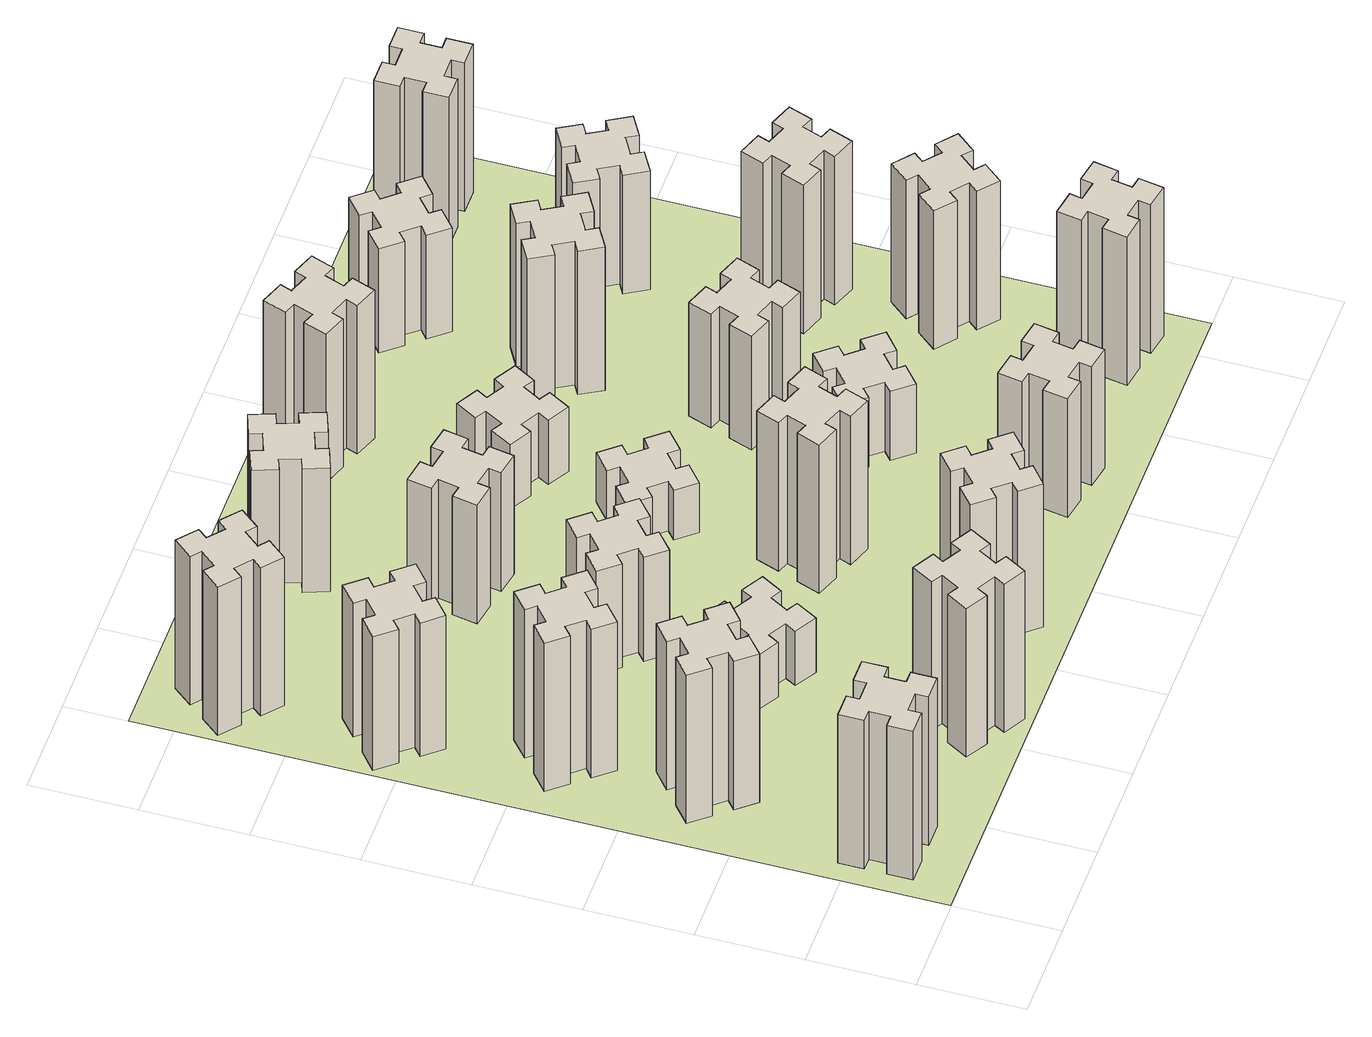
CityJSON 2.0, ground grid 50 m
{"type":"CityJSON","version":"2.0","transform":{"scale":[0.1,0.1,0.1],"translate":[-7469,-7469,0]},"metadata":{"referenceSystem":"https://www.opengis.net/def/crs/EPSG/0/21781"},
"CityObjects":{
"building1":{"type":"Building","attributes":{"class":"1000","function":"1000","usage":"1000","yearOfConstruction":2016,"roofType":"1000","measuredHeight":90,"storeysAboveGround":30,"storeysBelowGround":0},"geometry":[{"type":"Solid","lod":"1","boundaries":[[[[0,1,2,3,4,5,6,7,8,9,10,11,12,13,14,15,16,17,18,19]],[[17,16,20,21]],[[16,15,22,20]],[[15,14,23,22]],[[14,13,24,23]],[[13,12,25,24]],[[12,11,26,25]],[[11,10,27,26]],[[10,9,28,27]],[[9,8,29,28]],[[8,7,30,29]],[[7,6,31,30]],[[6,5,32,31]],[[5,4,33,32]],[[4,3,34,33]],[[3,2,35,34]],[[2,1,36,35]],[[1,0,37,36]],[[0,19,38,37]],[[19,18,39,38]],[[18,17,21,39]],[[24,25,26,27,28,29,30,31,32,33,34,35,36,37,38,39,21,20,22,23]]]]}]},
"building2":{"type":"Building","attributes":{"class":"1000","function":"1000","usage":"1000","yearOfConstruction":2016,"roofType":"1000","measuredHeight":90,"storeysAboveGround":30,"storeysBelowGround":0},"geometry":[{"type":"Solid","lod":"1","boundaries":[[[[40,41,42,43,44,45,46,47,48,49,50,51,52,53,54,55,56,57,58,59]],[[57,56,60,61]],[[56,55,62,60]],[[55,54,63,62]],[[54,53,64,63]],[[53,52,65,64]],[[52,51,66,65]],[[51,50,67,66]],[[50,49,68,67]],[[49,48,69,68]],[[48,47,70,69]],[[47,46,71,70]],[[46,45,72,71]],[[45,44,73,72]],[[44,43,74,73]],[[43,42,75,74]],[[42,41,76,75]],[[41,40,77,76]],[[40,59,78,77]],[[59,58,79,78]],[[58,57,61,79]],[[64,65,66,67,68,69,70,71,72,73,74,75,76,77,78,79,61,60,62,63]]]]}]},
"building3":{"type":"Building","attributes":{"class":"1000","function":"1000","usage":"1000","yearOfConstruction":2016,"roofType":"1000","measuredHeight":90,"storeysAboveGround":30,"storeysBelowGround":0},"geometry":[{"type":"Solid","lod":"1","boundaries":[[[[80,81,82,83,84,85,86,87,88,89,90,91,92,93,94,95,96,97,98,99]],[[97,96,100,101]],[[96,95,102,100]],[[95,94,103,102]],[[94,93,104,103]],[[93,92,105,104]],[[92,91,106,105]],[[91,90,107,106]],[[90,89,108,107]],[[89,88,109,108]],[[88,87,110,109]],[[87,86,111,110]],[[86,85,112,111]],[[85,84,113,112]],[[84,83,114,113]],[[83,82,115,114]],[[82,81,116,115]],[[81,80,117,116]],[[80,99,118,117]],[[99,98,119,118]],[[98,97,101,119]],[[104,105,106,107,108,109,110,111,112,113,114,115,116,117,118,119,101,100,102,103]]]]}]},
"building4":{"type":"Building","attributes":{"class":"1000","function":"1000","usage":"1000","yearOfConstruction":2016,"roofType":"1000","measuredHeight":81,"storeysAboveGround":30,"storeysBelowGround":0},"geometry":[{"type":"Solid","lod":"1","boundaries":[[[[120,121,122,123,124,125,126,127,128,129,130,131,132,133,134,135,136,137,138,139]],[[137,136,140,141]],[[136,135,142,140]],[[135,134,143,142]],[[134,133,144,143]],[[133,132,145,144]],[[132,131,146,145]],[[131,130,147,146]],[[130,129,148,147]],[[129,128,149,148]],[[128,127,150,149]],[[127,126,151,150]],[[126,125,152,151]],[[125,124,153,152]],[[124,123,154,153]],[[123,122,155,154]],[[122,121,156,155]],[[121,120,157,156]],[[120,139,158,157]],[[139,138,159,158]],[[138,137,141,159]],[[144,145,146,147,148,149,150,151,152,153,154,155,156,157,158,159,141,140,142,143]]]]}]},
"building5":{"type":"Building","attributes":{"class":"1000","function":"1000","usage":"1000","yearOfConstruction":2016,"roofType":"1000","measuredHeight":90,"storeysAboveGround":30,"storeysBelowGround":0},"geometry":[{"type":"Solid","lod":"1","boundaries":[[[[160,161,162,163,164,165,166,167,168,169,170,171,172,173,174,175,176,177,178,179]],[[177,176,180,181]],[[176,175,182,180]],[[175,174,183,182]],[[174,173,184,183]],[[173,172,185,184]],[[172,171,186,185]],[[171,170,187,186]],[[170,169,188,187]],[[169,168,189,188]],[[168,167,190,189]],[[167,166,191,190]],[[166,165,192,191]],[[165,164,193,192]],[[164,163,194,193]],[[163,162,195,194]],[[162,161,196,195]],[[161,160,197,196]],[[160,179,198,197]],[[179,178,199,198]],[[178,177,181,199]],[[184,185,186,187,188,189,190,191,192,193,194,195,196,197,198,199,181,180,182,183]]]]}]},
"building6":{"type":"Building","attributes":{"class":"1000","function":"1000","usage":"1000","yearOfConstruction":2016,"roofType":"1000","measuredHeight":90,"storeysAboveGround":30,"storeysBelowGround":0},"geometry":[{"type":"Solid","lod":"1","boundaries":[[[[200,201,202,203,204,205,206,207,208,209,210,211,212,213,214,215,216,217,218,219]],[[217,216,220,221]],[[216,215,222,220]],[[215,214,223,222]],[[214,213,224,223]],[[213,212,225,224]],[[212,211,226,225]],[[211,210,227,226]],[[210,209,228,227]],[[209,208,229,228]],[[208,207,230,229]],[[207,206,231,230]],[[206,205,232,231]],[[205,204,233,232]],[[204,203,234,233]],[[203,202,235,234]],[[202,201,236,235]],[[201,200,237,236]],[[200,219,238,237]],[[219,218,239,238]],[[218,217,221,239]],[[224,225,226,227,228,229,230,231,232,233,234,235,236,237,238,239,221,220,222,223]]]]}]},
"building7":{"type":"Building","attributes":{"class":"1000","function":"1000","usage":"1000","yearOfConstruction":2016,"roofType":"1000","measuredHeight":33,"storeysAboveGround":30,"storeysBelowGround":0},"geometry":[{"type":"Solid","lod":"1","boundaries":[[[[240,241,242,243,244,245,246,247,248,249,250,251,252,253,254,255,256,257,258,259]],[[257,256,260,261]],[[256,255,262,260]],[[255,254,263,262]],[[254,253,264,263]],[[253,252,265,264]],[[252,251,266,265]],[[251,250,267,266]],[[250,249,268,267]],[[249,248,269,268]],[[248,247,270,269]],[[247,246,271,270]],[[246,245,272,271]],[[245,244,273,272]],[[244,243,274,273]],[[243,242,275,274]],[[242,241,276,275]],[[241,240,277,276]],[[240,259,278,277]],[[259,258,279,278]],[[258,257,261,279]],[[264,265,266,267,268,269,270,271,272,273,274,275,276,277,278,279,261,260,262,263]]]]}]},
"building8":{"type":"Building","attributes":{"class":"1000","function":"1000","usage":"1000","yearOfConstruction":2016,"roofType":"1000","measuredHeight":63,"storeysAboveGround":30,"storeysBelowGround":0},"geometry":[{"type":"Solid","lod":"1","boundaries":[[[[280,281,282,283,284,285,286,287,288,289,290,291,292,293,294,295,296,297,298,299]],[[297,296,300,301]],[[296,295,302,300]],[[295,294,303,302]],[[294,293,304,303]],[[293,292,305,304]],[[292,291,306,305]],[[291,290,307,306]],[[290,289,308,307]],[[289,288,309,308]],[[288,287,310,309]],[[287,286,311,310]],[[286,285,312,311]],[[285,284,313,312]],[[284,283,314,313]],[[283,282,315,314]],[[282,281,316,315]],[[281,280,317,316]],[[280,299,318,317]],[[299,298,319,318]],[[298,297,301,319]],[[304,305,306,307,308,309,310,311,312,313,314,315,316,317,318,319,301,300,302,303]]]]}]},
"building9":{"type":"Building","attributes":{"class":"1000","function":"1000","usage":"1000","yearOfConstruction":2016,"roofType":"1000","measuredHeight":87,"storeysAboveGround":30,"storeysBelowGround":0},"geometry":[{"type":"Solid","lod":"1","boundaries":[[[[320,321,322,323,324,325,326,327,328,329,330,331,332,333,334,335,336,337,338,339]],[[337,336,340,341]],[[336,335,342,340]],[[335,334,343,342]],[[334,333,344,343]],[[333,332,345,344]],[[332,331,346,345]],[[331,330,347,346]],[[330,329,348,347]],[[329,328,349,348]],[[328,327,350,349]],[[327,326,351,350]],[[326,325,352,351]],[[325,324,353,352]],[[324,323,354,353]],[[323,322,355,354]],[[322,321,356,355]],[[321,320,357,356]],[[320,339,358,357]],[[339,338,359,358]],[[338,337,341,359]],[[344,345,346,347,348,349,350,351,352,353,354,355,356,357,358,359,341,340,342,343]]]]}]},
"building10":{"type":"Building","attributes":{"class":"1000","function":"1000","usage":"1000","yearOfConstruction":2016,"roofType":"1000","measuredHeight":72,"storeysAboveGround":30,"storeysBelowGround":0},"geometry":[{"type":"Solid","lod":"1","boundaries":[[[[360,361,362,363,364,365,366,367,368,369,370,371,372,373,374,375,376,377,378,379]],[[377,376,380,381]],[[376,375,382,380]],[[375,374,383,382]],[[374,373,384,383]],[[373,372,385,384]],[[372,371,386,385]],[[371,370,387,386]],[[370,369,388,387]],[[369,368,389,388]],[[368,367,390,389]],[[367,366,391,390]],[[366,365,392,391]],[[365,364,393,392]],[[364,363,394,393]],[[363,362,395,394]],[[362,361,396,395]],[[361,360,397,396]],[[360,379,398,397]],[[379,378,399,398]],[[378,377,381,399]],[[384,385,386,387,388,389,390,391,392,393,394,395,396,397,398,399,381,380,382,383]]]]}]},
"building11":{"type":"Building","attributes":{"class":"1000","function":"1000","usage":"1000","yearOfConstruction":2016,"roofType":"1000","measuredHeight":75,"storeysAboveGround":30,"storeysBelowGround":0},"geometry":[{"type":"Solid","lod":"1","boundaries":[[[[400,401,402,403,404,405,406,407,408,409,410,411,412,413,414,415,416,417,418,419]],[[417,416,420,421]],[[416,415,422,420]],[[415,414,423,422]],[[414,413,424,423]],[[413,412,425,424]],[[412,411,426,425]],[[411,410,427,426]],[[410,409,428,427]],[[409,408,429,428]],[[408,407,430,429]],[[407,406,431,430]],[[406,405,432,431]],[[405,404,433,432]],[[404,403,434,433]],[[403,402,435,434]],[[402,401,436,435]],[[401,400,437,436]],[[400,419,438,437]],[[419,418,439,438]],[[418,417,421,439]],[[424,425,426,427,428,429,430,431,432,433,434,435,436,437,438,439,421,420,422,423]]]]}]},
"building12":{"type":"Building","attributes":{"class":"1000","function":"1000","usage":"1000","yearOfConstruction":2016,"roofType":"1000","measuredHeight":90,"storeysAboveGround":30,"storeysBelowGround":0},"geometry":[{"type":"Solid","lod":"1","boundaries":[[[[440,441,442,443,444,445,446,447,448,449,450,451,452,453,454,455,456,457,458,459]],[[457,456,460,461]],[[456,455,462,460]],[[455,454,463,462]],[[454,453,464,463]],[[453,452,465,464]],[[452,451,466,465]],[[451,450,467,466]],[[450,449,468,467]],[[449,448,469,468]],[[448,447,470,469]],[[447,446,471,470]],[[446,445,472,471]],[[445,444,473,472]],[[444,443,474,473]],[[443,442,475,474]],[[442,441,476,475]],[[441,440,477,476]],[[440,459,478,477]],[[459,458,479,478]],[[458,457,461,479]],[[464,465,466,467,468,469,470,471,472,473,474,475,476,477,478,479,461,460,462,463]]]]}]},
"building13":{"type":"Building","attributes":{"class":"1000","function":"1000","usage":"1000","yearOfConstruction":2016,"roofType":"1000","measuredHeight":30,"storeysAboveGround":30,"storeysBelowGround":0},"geometry":[{"type":"Solid","lod":"1","boundaries":[[[[480,481,482,483,484,485,486,487,488,489,490,491,492,493,494,495,496,497,498,499]],[[497,496,500,501]],[[496,495,502,500]],[[495,494,503,502]],[[494,493,504,503]],[[493,492,505,504]],[[492,491,506,505]],[[491,490,507,506]],[[490,489,508,507]],[[489,488,509,508]],[[488,487,510,509]],[[487,486,511,510]],[[486,485,512,511]],[[485,484,513,512]],[[484,483,514,513]],[[483,482,515,514]],[[482,481,516,515]],[[481,480,517,516]],[[480,499,518,517]],[[499,498,519,518]],[[498,497,501,519]],[[504,505,506,507,508,509,510,511,512,513,514,515,516,517,518,519,501,500,502,503]]]]}]},
"building14":{"type":"Building","attributes":{"class":"1000","function":"1000","usage":"1000","yearOfConstruction":2016,"roofType":"1000","measuredHeight":72,"storeysAboveGround":30,"storeysBelowGround":0},"geometry":[{"type":"Solid","lod":"1","boundaries":[[[[520,521,522,523,524,525,526,527,528,529,530,531,532,533,534,535,536,537,538,539]],[[537,536,540,541]],[[536,535,542,540]],[[535,534,543,542]],[[534,533,544,543]],[[533,532,545,544]],[[532,531,546,545]],[[531,530,547,546]],[[530,529,548,547]],[[529,528,549,548]],[[528,527,550,549]],[[527,526,551,550]],[[526,525,552,551]],[[525,524,553,552]],[[524,523,554,553]],[[523,522,555,554]],[[522,521,556,555]],[[521,520,557,556]],[[520,539,558,557]],[[539,538,559,558]],[[538,537,541,559]],[[544,545,546,547,548,549,550,551,552,553,554,555,556,557,558,559,541,540,542,543]]]]}]},
"building15":{"type":"Building","attributes":{"class":"1000","function":"1000","usage":"1000","yearOfConstruction":2016,"roofType":"1000","measuredHeight":39,"storeysAboveGround":30,"storeysBelowGround":0},"geometry":[{"type":"Solid","lod":"1","boundaries":[[[[560,561,562,563,564,565,566,567,568,569,570,571,572,573,574,575,576,577,578,579]],[[577,576,580,581]],[[576,575,582,580]],[[575,574,583,582]],[[574,573,584,583]],[[573,572,585,584]],[[572,571,586,585]],[[571,570,587,586]],[[570,569,588,587]],[[569,568,589,588]],[[568,567,590,589]],[[567,566,591,590]],[[566,565,592,591]],[[565,564,593,592]],[[564,563,594,593]],[[563,562,595,594]],[[562,561,596,595]],[[561,560,597,596]],[[560,579,598,597]],[[579,578,599,598]],[[578,577,581,599]],[[584,585,586,587,588,589,590,591,592,593,594,595,596,597,598,599,581,580,582,583]]]]}]},
"building16":{"type":"Building","attributes":{"class":"1000","function":"1000","usage":"1000","yearOfConstruction":2016,"roofType":"1000","measuredHeight":90,"storeysAboveGround":30,"storeysBelowGround":0},"geometry":[{"type":"Solid","lod":"1","boundaries":[[[[600,601,602,603,604,605,606,607,608,609,610,611,612,613,614,615,616,617,618,619]],[[617,616,620,621]],[[616,615,622,620]],[[615,614,623,622]],[[614,613,624,623]],[[613,612,625,624]],[[612,611,626,625]],[[611,610,627,626]],[[610,609,628,627]],[[609,608,629,628]],[[608,607,630,629]],[[607,606,631,630]],[[606,605,632,631]],[[605,604,633,632]],[[604,603,634,633]],[[603,602,635,634]],[[602,601,636,635]],[[601,600,637,636]],[[600,619,638,637]],[[619,618,639,638]],[[618,617,621,639]],[[624,625,626,627,628,629,630,631,632,633,634,635,636,637,638,639,621,620,622,623]]]]}]},
"building17":{"type":"Building","attributes":{"class":"1000","function":"1000","usage":"1000","yearOfConstruction":2016,"roofType":"1000","measuredHeight":42,"storeysAboveGround":30,"storeysBelowGround":0},"geometry":[{"type":"Solid","lod":"1","boundaries":[[[[640,641,642,643,644,645,646,647,648,649,650,651,652,653,654,655,656,657,658,659]],[[657,656,660,661]],[[656,655,662,660]],[[655,654,663,662]],[[654,653,664,663]],[[653,652,665,664]],[[652,651,666,665]],[[651,650,667,666]],[[650,649,668,667]],[[649,648,669,668]],[[648,647,670,669]],[[647,646,671,670]],[[646,645,672,671]],[[645,644,673,672]],[[644,643,674,673]],[[643,642,675,674]],[[642,641,676,675]],[[641,640,677,676]],[[640,659,678,677]],[[659,658,679,678]],[[658,657,661,679]],[[664,665,666,667,668,669,670,671,672,673,674,675,676,677,678,679,661,660,662,663]]]]}]},
"building18":{"type":"Building","attributes":{"class":"1000","function":"1000","usage":"1000","yearOfConstruction":2016,"roofType":"1000","measuredHeight":69,"storeysAboveGround":30,"storeysBelowGround":0},"geometry":[{"type":"Solid","lod":"1","boundaries":[[[[680,681,682,683,684,685,686,687,688,689,690,691,692,693,694,695,696,697,698,699]],[[697,696,700,701]],[[696,695,702,700]],[[695,694,703,702]],[[694,693,704,703]],[[693,692,705,704]],[[692,691,706,705]],[[691,690,707,706]],[[690,689,708,707]],[[689,688,709,708]],[[688,687,710,709]],[[687,686,711,710]],[[686,685,712,711]],[[685,684,713,712]],[[684,683,714,713]],[[683,682,715,714]],[[682,681,716,715]],[[681,680,717,716]],[[680,699,718,717]],[[699,698,719,718]],[[698,697,701,719]],[[704,705,706,707,708,709,710,711,712,713,714,715,716,717,718,719,701,700,702,703]]]]}]},
"building19":{"type":"Building","attributes":{"class":"1000","function":"1000","usage":"1000","yearOfConstruction":2016,"roofType":"1000","measuredHeight":87,"storeysAboveGround":30,"storeysBelowGround":0},"geometry":[{"type":"Solid","lod":"1","boundaries":[[[[720,721,722,723,724,725,726,727,728,729,730,731,732,733,734,735,736,737,738,739]],[[737,736,740,741]],[[736,735,742,740]],[[735,734,743,742]],[[734,733,744,743]],[[733,732,745,744]],[[732,731,746,745]],[[731,730,747,746]],[[730,729,748,747]],[[729,728,749,748]],[[728,727,750,749]],[[727,726,751,750]],[[726,725,752,751]],[[725,724,753,752]],[[724,723,754,753]],[[723,722,755,754]],[[722,721,756,755]],[[721,720,757,756]],[[720,739,758,757]],[[739,738,759,758]],[[738,737,741,759]],[[744,745,746,747,748,749,750,751,752,753,754,755,756,757,758,759,741,740,742,743]]]]}]},
"building20":{"type":"Building","attributes":{"class":"1000","function":"1000","usage":"1000","yearOfConstruction":2016,"roofType":"1000","measuredHeight":90,"storeysAboveGround":30,"storeysBelowGround":0},"geometry":[{"type":"Solid","lod":"1","boundaries":[[[[760,761,762,763,764,765,766,767,768,769,770,771,772,773,774,775,776,777,778,779]],[[777,776,780,781]],[[776,775,782,780]],[[775,774,783,782]],[[774,773,784,783]],[[773,772,785,784]],[[772,771,786,785]],[[771,770,787,786]],[[770,769,788,787]],[[769,768,789,788]],[[768,767,790,789]],[[767,766,791,790]],[[766,765,792,791]],[[765,764,793,792]],[[764,763,794,793]],[[763,762,795,794]],[[762,761,796,795]],[[761,760,797,796]],[[760,779,798,797]],[[779,778,799,798]],[[778,777,781,799]],[[784,785,786,787,788,789,790,791,792,793,794,795,796,797,798,799,781,780,782,783]]]]}]},
"building21":{"type":"Building","attributes":{"class":"1000","function":"1000","usage":"1000","yearOfConstruction":2016,"roofType":"1000","measuredHeight":63,"storeysAboveGround":30,"storeysBelowGround":0},"geometry":[{"type":"Solid","lod":"1","boundaries":[[[[800,801,802,803,804,805,806,807,808,809,810,811,812,813,814,815,816,817,818,819]],[[817,816,820,821]],[[816,815,822,820]],[[815,814,823,822]],[[814,813,824,823]],[[813,812,825,824]],[[812,811,826,825]],[[811,810,827,826]],[[810,809,828,827]],[[809,808,829,828]],[[808,807,830,829]],[[807,806,831,830]],[[806,805,832,831]],[[805,804,833,832]],[[804,803,834,833]],[[803,802,835,834]],[[802,801,836,835]],[[801,800,837,836]],[[800,819,838,837]],[[819,818,839,838]],[[818,817,821,839]],[[824,825,826,827,828,829,830,831,832,833,834,835,836,837,838,839,821,820,822,823]]]]}]},
"building22":{"type":"Building","attributes":{"class":"1000","function":"1000","usage":"1000","yearOfConstruction":2016,"roofType":"1000","measuredHeight":84,"storeysAboveGround":30,"storeysBelowGround":0},"geometry":[{"type":"Solid","lod":"1","boundaries":[[[[840,841,842,843,844,845,846,847,848,849,850,851,852,853,854,855,856,857,858,859]],[[857,856,860,861]],[[856,855,862,860]],[[855,854,863,862]],[[854,853,864,863]],[[853,852,865,864]],[[852,851,866,865]],[[851,850,867,866]],[[850,849,868,867]],[[849,848,869,868]],[[848,847,870,869]],[[847,846,871,870]],[[846,845,872,871]],[[845,844,873,872]],[[844,843,874,873]],[[843,842,875,874]],[[842,841,876,875]],[[841,840,877,876]],[[840,859,878,877]],[[859,858,879,878]],[[858,857,861,879]],[[864,865,866,867,868,869,870,871,872,873,874,875,876,877,878,879,861,860,862,863]]]]}]},
"building23":{"type":"Building","attributes":{"class":"1000","function":"1000","usage":"1000","yearOfConstruction":2016,"roofType":"1000","measuredHeight":90,"storeysAboveGround":30,"storeysBelowGround":0},"geometry":[{"type":"Solid","lod":"1","boundaries":[[[[880,881,882,883,884,885,886,887,888,889,890,891,892,893,894,895,896,897,898,899]],[[897,896,900,901]],[[896,895,902,900]],[[895,894,903,902]],[[894,893,904,903]],[[893,892,905,904]],[[892,891,906,905]],[[891,890,907,906]],[[890,889,908,907]],[[889,888,909,908]],[[888,887,910,909]],[[887,886,911,910]],[[886,885,912,911]],[[885,884,913,912]],[[884,883,914,913]],[[883,882,915,914]],[[882,881,916,915]],[[881,880,917,916]],[[880,899,918,917]],[[899,898,919,918]],[[898,897,901,919]],[[904,905,906,907,908,909,910,911,912,913,914,915,916,917,918,919,901,900,902,903]]]]}]},
"building24":{"type":"Building","attributes":{"class":"1000","function":"1000","usage":"1000","yearOfConstruction":2016,"roofType":"1000","measuredHeight":72,"storeysAboveGround":30,"storeysBelowGround":0},"geometry":[{"type":"Solid","lod":"1","boundaries":[[[[920,921,922,923,924,925,926,927,928,929,930,931,932,933,934,935,936,937,938,939]],[[937,936,940,941]],[[936,935,942,940]],[[935,934,943,942]],[[934,933,944,943]],[[933,932,945,944]],[[932,931,946,945]],[[931,930,947,946]],[[930,929,948,947]],[[929,928,949,948]],[[928,927,950,949]],[[927,926,951,950]],[[926,925,952,951]],[[925,924,953,952]],[[924,923,954,953]],[[923,922,955,954]],[[922,921,956,955]],[[921,920,957,956]],[[920,939,958,957]],[[939,938,959,958]],[[938,937,941,959]],[[944,945,946,947,948,949,950,951,952,953,954,955,956,957,958,959,941,940,942,943]]]]}]},
"building25":{"type":"Building","attributes":{"class":"1000","function":"1000","usage":"1000","yearOfConstruction":2016,"roofType":"1000","measuredHeight":90,"storeysAboveGround":30,"storeysBelowGround":0},"geometry":[{"type":"Solid","lod":"1","boundaries":[[[[960,961,962,963,964,965,966,967,968,969,970,971,972,973,974,975,976,977,978,979]],[[977,976,980,981]],[[976,975,982,980]],[[975,974,983,982]],[[974,973,984,983]],[[973,972,985,984]],[[972,971,986,985]],[[971,970,987,986]],[[970,969,988,987]],[[969,968,989,988]],[[968,967,990,989]],[[967,966,991,990]],[[966,965,992,991]],[[965,964,993,992]],[[964,963,994,993]],[[963,962,995,994]],[[962,961,996,995]],[[961,960,997,996]],[[960,979,998,997]],[[979,978,999,998]],[[978,977,981,999]],[[984,985,986,987,988,989,990,991,992,993,994,995,996,997,998,999,981,980,982,983]]]]}]},
"landuse1":{"type":"LandUse","attributes":{"name":"plot1","function":"1010"},"geometry":[{"type":"MultiSurface","lod":"1","boundaries":[[[1000,1001,1002,1003]]]}]}
},
"vertices":[
[165,425,0],[165,325,0],[105,325,0],[105,205,0],[225,205,0],[225,265,0],[325,265,0],[325,205,0],[445,205,0],[445,325,0],[385,325,0],[385,425,0],[445,425,0],[445,545,0],[325,545,0],[325,485,0],[225,485,0],[225,545,0],[105,545,0],[105,425,0],[225,485,900],[225,545,900],[325,485,900],[325,545,900],[445,545,900],[445,425,900],[385,425,900],[385,325,900],[445,325,900],[445,205,900],[325,205,900],[325,265,900],[225,265,900],[225,205,900],[105,205,900],[105,325,900],[165,325,900],[165,425,900],[105,425,900],[105,545,900],
[492,1248,0],[427,1324,0],[473,1363,0],[396,1455,0],[304,1378,0],[343,1332,0],[266,1267,0],[228,1313,0],[136,1236,0],[213,1144,0],[259,1183,0],[323,1106,0],[277,1068,0],[354,976,0],[446,1053,0],[408,1099,0],[484,1163,0],[523,1117,0],[615,1194,0],[538,1286,0],[484,1163,900],[523,1117,900],[408,1099,900],[446,1053,900],[354,976,900],[277,1068,900],[323,1106,900],[259,1183,900],[213,1144,900],[136,1236,900],[228,1313,900],[266,1267,900],[343,1332,900],[304,1378,900],[396,1455,900],[473,1363,900],[427,1324,900],[492,1248,900],[538,1286,900],[615,1194,900],
[492,1888,0],[427,1964,0],[473,2003,0],[396,2095,0],[304,2018,0],[343,1972,0],[266,1907,0],[228,1953,0],[136,1876,0],[213,1784,0],[259,1823,0],[323,1746,0],[277,1708,0],[354,1616,0],[446,1693,0],[408,1739,0],[484,1803,0],[523,1757,0],[615,1834,0],[538,1926,0],[484,1803,900],[523,1757,900],[408,1739,900],[446,1693,900],[354,1616,900],[277,1708,900],[323,1746,900],[259,1823,900],[213,1784,900],[136,1876,900],[228,1953,900],[266,1907,900],[343,1972,900],[304,2018,900],[396,2095,900],[473,2003,900],[427,1964,900],[492,1888,900],[538,1926,900],[615,1834,900],
[243,2712,0],[166,2647,0],[128,2693,0],[36,2616,0],[113,2524,0],[159,2563,0],[223,2486,0],[177,2448,0],[254,2356,0],[346,2433,0],[308,2479,0],[384,2543,0],[423,2497,0],[515,2574,0],[438,2666,0],[392,2628,0],[327,2704,0],[373,2743,0],[296,2835,0],[204,2758,0],[327,2704,810],[373,2743,810],[392,2628,810],[438,2666,810],[515,2574,810],[423,2497,810],[384,2543,810],[308,2479,810],[346,2433,810],[254,2356,810],[177,2448,810],[223,2486,810],[159,2563,810],[113,2524,810],[36,2616,810],[128,2693,810],[166,2647,810],[243,2712,810],[204,2758,810],[296,2835,810],
[1214,346,0],[1127,396,0],[1157,448,0],[1053,508,0],[993,404,0],[1045,374,0],[995,287,0],[943,317,0],[883,213,0],[987,153,0],[1017,205,0],[1104,155,0],[1074,103,0],[1178,43,0],[1238,147,0],[1186,177,0],[1236,264,0],[1288,234,0],[1348,338,0],[1244,398,0],[1236,264,900],[1288,234,900],[1186,177,900],[1238,147,900],[1178,43,900],[1074,103,900],[1104,155,900],[1017,205,900],[987,153,900],[883,213,900],[943,317,900],[995,287,900],[1045,374,900],[993,404,900],[1053,508,900],[1157,448,900],[1127,396,900],[1214,346,900],[1244,398,900],[1348,338,900],
[384,3387,0],[308,3452,0],[346,3498,0],[254,3575,0],[177,3483,0],[223,3444,0],[159,3368,0],[113,3406,0],[36,3314,0],[128,3237,0],[166,3283,0],[243,3219,0],[204,3173,0],[296,3096,0],[373,3188,0],[327,3226,0],[392,3303,0],[438,3264,0],[515,3356,0],[423,3433,0],[392,3303,900],[438,3264,900],[327,3226,900],[373,3188,900],[296,3096,900],[204,3173,900],[243,3219,900],[166,3283,900],[128,3237,900],[36,3314,900],[113,3406,900],[159,3368,900],[223,3444,900],[177,3483,900],[254,3575,900],[346,3498,900],[308,3452,900],[384,3387,900],[423,3433,900],[515,3356,900],
[1186,1117,0],[1236,1204,0],[1288,1174,0],[1348,1278,0],[1244,1338,0],[1214,1286,0],[1127,1336,0],[1157,1388,0],[1053,1448,0],[993,1344,0],[1045,1314,0],[995,1227,0],[943,1257,0],[883,1153,0],[987,1093,0],[1017,1145,0],[1104,1095,0],[1074,1043,0],[1178,983,0],[1238,1087,0],[1104,1095,330],[1074,1043,330],[1017,1145,330],[987,1093,330],[883,1153,330],[943,1257,330],[995,1227,330],[1045,1314,330],[993,1344,330],[1053,1448,330],[1157,1388,330],[1127,1336,330],[1214,1286,330],[1244,1338,330],[1348,1278,330],[1288,1174,330],[1236,1204,330],[1186,1117,330],[1238,1087,330],[1178,983,330],
[1083,1972,0],[1006,1907,0],[968,1953,0],[876,1876,0],[953,1784,0],[999,1823,0],[1063,1746,0],[1017,1708,0],[1094,1616,0],[1186,1693,0],[1148,1739,0],[1224,1803,0],[1263,1757,0],[1355,1834,0],[1278,1926,0],[1232,1888,0],[1167,1964,0],[1213,2003,0],[1136,2095,0],[1044,2018,0],[1167,1964,630],[1213,2003,630],[1232,1888,630],[1278,1926,630],[1355,1834,630],[1263,1757,630],[1224,1803,630],[1148,1739,630],[1186,1693,630],[1094,1616,630],[1017,1708,630],[1063,1746,630],[999,1823,630],[953,1784,630],[876,1876,630],[968,1953,630],[1006,1907,630],[1083,1972,630],[1044,2018,630],[1136,2095,630],
[1639,343,0],[1703,266,0],[1657,228,0],[1734,136,0],[1826,213,0],[1788,259,0],[1864,323,0],[1903,277,0],[1995,354,0],[1918,446,0],[1872,408,0],[1807,484,0],[1853,523,0],[1776,615,0],[1684,538,0],[1723,492,0],[1646,427,0],[1608,473,0],[1516,396,0],[1593,304,0],[1646,427,870],[1608,473,870],[1723,492,870],[1684,538,870],[1776,615,870],[1853,523,870],[1807,484,870],[1872,408,870],[1918,446,870],[1995,354,870],[1903,277,870],[1864,323,870],[1788,259,870],[1826,213,870],[1734,136,870],[1657,228,870],[1703,266,870],[1639,343,870],[1593,304,870],[1516,396,870],
[1147,2496,0],[1245,2478,0],[1235,2419,0],[1353,2398,0],[1374,2517,0],[1315,2527,0],[1332,2625,0],[1391,2615,0],[1412,2733,0],[1294,2754,0],[1284,2695,0],[1185,2712,0],[1196,2771,0],[1077,2792,0],[1057,2674,0],[1116,2664,0],[1098,2565,0],[1039,2576,0],[1018,2457,0],[1137,2437,0],[1098,2565,720],[1039,2576,720],[1116,2664,720],[1057,2674,720],[1077,2792,720],[1196,2771,720],[1185,2712,720],[1284,2695,720],[1294,2754,720],[1412,2733,720],[1391,2615,720],[1332,2625,720],[1315,2527,720],[1374,2517,720],[1353,2398,720],[1235,2419,720],[1245,2478,720],[1147,2496,720],[1137,2437,720],[1018,2457,720],
[1125,3456,0],[1031,3422,0],[1010,3478,0],[897,3437,0],[939,3324,0],[995,3345,0],[1029,3251,0],[973,3230,0],[1014,3117,0],[1127,3159,0],[1106,3215,0],[1200,3249,0],[1220,3193,0],[1333,3234,0],[1292,3347,0],[1236,3326,0],[1202,3420,0],[1258,3440,0],[1217,3553,0],[1104,3512,0],[1202,3420,750],[1258,3440,750],[1236,3326,750],[1292,3347,750],[1333,3234,750],[1220,3193,750],[1200,3249,750],[1106,3215,750],[1127,3159,750],[1014,3117,750],[973,3230,750],[1029,3251,750],[995,3345,750],[939,3324,750],[897,3437,750],[1010,3478,750],[1031,3422,750],[1125,3456,750],[1104,3512,750],[1217,3553,750],
[1769,1300,0],[1735,1206,0],[1679,1227,0],[1637,1114,0],[1750,1073,0],[1771,1129,0],[1865,1095,0],[1844,1039,0],[1957,997,0],[1998,1110,0],[1942,1131,0],[1976,1225,0],[2032,1204,0],[2073,1317,0],[1960,1358,0],[1940,1302,0],[1846,1336,0],[1867,1392,0],[1754,1433,0],[1713,1320,0],[1846,1336,900],[1867,1392,900],[1940,1302,900],[1960,1358,900],[2073,1317,900],[2032,1204,900],[1976,1225,900],[1942,1131,900],[1998,1110,900],[1957,997,900],[1844,1039,900],[1865,1095,900],[1771,1129,900],[1750,1073,900],[1637,1114,900],[1679,1227,900],[1735,1206,900],[1769,1300,900],[1713,1320,900],[1754,1433,900],
[1972,1988,0],[1907,2064,0],[1953,2103,0],[1876,2195,0],[1784,2118,0],[1823,2072,0],[1746,2007,0],[1708,2053,0],[1616,1976,0],[1693,1884,0],[1739,1923,0],[1803,1846,0],[1757,1808,0],[1834,1716,0],[1926,1793,0],[1888,1839,0],[1964,1903,0],[2003,1857,0],[2095,1934,0],[2018,2026,0],[1964,1903,300],[2003,1857,300],[1888,1839,300],[1926,1793,300],[1834,1716,300],[1757,1808,300],[1803,1846,300],[1739,1923,300],[1693,1884,300],[1616,1976,300],[1708,2053,300],[1746,2007,300],[1823,2072,300],[1784,2118,300],[1876,2195,300],[1953,2103,300],[1907,2064,300],[1972,1988,300],[2018,2026,300],[2095,1934,300],
[2496,444,0],[2478,345,0],[2419,356,0],[2398,237,0],[2517,217,0],[2527,276,0],[2625,258,0],[2615,199,0],[2733,178,0],[2754,297,0],[2695,307,0],[2712,405,0],[2771,395,0],[2792,513,0],[2674,534,0],[2664,475,0],[2565,492,0],[2576,551,0],[2457,572,0],[2437,454,0],[2565,492,720],[2576,551,720],[2664,475,720],[2674,534,720],[2792,513,720],[2771,395,720],[2712,405,720],[2695,307,720],[2754,297,720],[2733,178,720],[2615,199,720],[2625,258,720],[2527,276,720],[2517,217,720],[2398,237,720],[2419,356,720],[2478,345,720],[2496,444,720],[2437,454,720],[2457,572,720],
[2026,2497,0],[2076,2584,0],[2128,2554,0],[2188,2658,0],[2084,2718,0],[2054,2666,0],[1967,2716,0],[1997,2768,0],[1893,2828,0],[1833,2724,0],[1885,2694,0],[1835,2607,0],[1783,2637,0],[1723,2533,0],[1827,2473,0],[1857,2525,0],[1944,2475,0],[1914,2423,0],[2018,2363,0],[2078,2467,0],[1944,2475,390],[1914,2423,390],[1857,2525,390],[1827,2473,390],[1723,2533,390],[1783,2637,390],[1835,2607,390],[1885,2694,390],[1833,2724,390],[1893,2828,390],[1997,2768,390],[1967,2716,390],[2054,2666,390],[2084,2718,390],[2188,2658,390],[2128,2554,390],[2076,2584,390],[2026,2497,390],[2078,2467,390],[2018,2363,390],
[1769,3520,0],[1735,3426,0],[1679,3447,0],[1637,3334,0],[1750,3293,0],[1771,3349,0],[1865,3315,0],[1844,3259,0],[1957,3217,0],[1998,3330,0],[1942,3351,0],[1976,3445,0],[2032,3424,0],[2073,3537,0],[1960,3578,0],[1940,3522,0],[1846,3556,0],[1867,3612,0],[1754,3653,0],[1713,3540,0],[1846,3556,900],[1867,3612,900],[1940,3522,900],[1960,3578,900],[2073,3537,900],[2032,3424,900],[1976,3445,900],[1942,3351,900],[1998,3330,900],[1957,3217,900],[1844,3259,900],[1865,3315,900],[1771,3349,900],[1750,3293,900],[1637,3334,900],[1679,3447,900],[1735,3426,900],[1769,3520,900],[1713,3540,900],[1754,3653,900],
[2563,1332,0],[2486,1267,0],[2448,1313,0],[2356,1236,0],[2433,1144,0],[2479,1183,0],[2543,1106,0],[2497,1068,0],[2574,976,0],[2666,1053,0],[2628,1099,0],[2704,1163,0],[2743,1117,0],[2835,1194,0],[2758,1286,0],[2712,1248,0],[2647,1324,0],[2693,1363,0],[2616,1455,0],[2524,1378,0],[2647,1324,420],[2693,1363,420],[2712,1248,420],[2758,1286,420],[2835,1194,420],[2743,1117,420],[2704,1163,420],[2628,1099,420],[2666,1053,420],[2574,976,420],[2497,1068,420],[2543,1106,420],[2479,1183,420],[2433,1144,420],[2356,1236,420],[2448,1313,420],[2486,1267,420],[2563,1332,420],[2524,1378,420],[2616,1455,420],
[2682,1671,0],[2716,1765,0],[2772,1744,0],[2813,1857,0],[2700,1898,0],[2680,1842,0],[2586,1876,0],[2607,1932,0],[2494,1973,0],[2453,1860,0],[2509,1840,0],[2475,1746,0],[2419,1767,0],[2377,1654,0],[2490,1613,0],[2511,1669,0],[2605,1635,0],[2584,1579,0],[2697,1537,0],[2738,1650,0],[2605,1635,690],[2584,1579,690],[2511,1669,690],[2490,1613,690],[2377,1654,690],[2419,1767,690],[2475,1746,690],[2509,1840,690],[2453,1860,690],[2494,1973,690],[2607,1932,690],[2586,1876,690],[2680,1842,690],[2700,1898,690],[2813,1857,690],[2772,1744,690],[2716,1765,690],[2682,1671,690],[2738,1650,690],[2697,1537,690],
[2607,2475,0],[2694,2525,0],[2724,2473,0],[2828,2533,0],[2768,2637,0],[2716,2607,0],[2666,2694,0],[2718,2724,0],[2658,2828,0],[2554,2768,0],[2584,2716,0],[2497,2666,0],[2467,2718,0],[2363,2658,0],[2423,2554,0],[2475,2584,0],[2525,2497,0],[2473,2467,0],[2533,2363,0],[2637,2423,0],[2525,2497,870],[2473,2467,870],[2475,2584,870],[2423,2554,870],[2363,2658,870],[2467,2718,870],[2497,2666,870],[2584,2716,870],[2554,2768,870],[2658,2828,870],[2718,2724,870],[2666,2694,870],[2716,2607,870],[2768,2637,870],[2828,2533,870],[2724,2473,870],[2694,2525,870],[2607,2475,870],[2637,2423,870],[2533,2363,870],
[3504,475,0],[3405,492,0],[3416,551,0],[3297,572,0],[3277,454,0],[3336,444,0],[3318,345,0],[3259,356,0],[3238,237,0],[3357,217,0],[3367,276,0],[3465,258,0],[3455,199,0],[3573,178,0],[3594,297,0],[3535,307,0],[3552,405,0],[3611,395,0],[3632,513,0],[3514,534,0],[3552,405,900],[3611,395,900],[3535,307,900],[3594,297,900],[3573,178,900],[3455,199,900],[3465,258,900],[3367,276,900],[3357,217,900],[3238,237,900],[3259,356,900],[3318,345,900],[3336,444,900],[3277,454,900],[3297,572,900],[3416,551,900],[3405,492,900],[3504,475,900],[3514,534,900],[3632,513,900],
[2812,3368,0],[2747,3444,0],[2793,3483,0],[2716,3575,0],[2624,3498,0],[2663,3452,0],[2586,3387,0],[2548,3433,0],[2456,3356,0],[2533,3264,0],[2579,3303,0],[2643,3226,0],[2597,3188,0],[2674,3096,0],[2766,3173,0],[2728,3219,0],[2804,3283,0],[2843,3237,0],[2935,3314,0],[2858,3406,0],[2804,3283,630],[2843,3237,630],[2728,3219,630],[2766,3173,630],[2674,3096,630],[2597,3188,630],[2643,3226,630],[2579,3303,630],[2533,3264,630],[2456,3356,630],[2548,3433,630],[2586,3387,630],[2663,3452,630],[2624,3498,630],[2716,3575,630],[2793,3483,630],[2747,3444,630],[2812,3368,630],[2858,3406,630],[2935,3314,630],
[3487,1006,0],[3552,1083,0],[3598,1044,0],[3675,1136,0],[3583,1213,0],[3544,1167,0],[3468,1232,0],[3506,1278,0],[3414,1355,0],[3337,1263,0],[3383,1224,0],[3319,1148,0],[3273,1186,0],[3196,1094,0],[3288,1017,0],[3326,1063,0],[3403,999,0],[3364,953,0],[3456,876,0],[3533,968,0],[3403,999,840],[3364,953,840],[3326,1063,840],[3288,1017,840],[3196,1094,840],[3273,1186,840],[3319,1148,840],[3383,1224,840],[3337,1263,840],[3414,1355,840],[3506,1278,840],[3468,1232,840],[3544,1167,840],[3583,1213,840],[3675,1136,840],[3598,1044,840],[3552,1083,840],[3487,1006,840],[3533,968,840],[3456,876,840],
[3420,1842,0],[3326,1876,0],[3347,1932,0],[3234,1973,0],[3193,1860,0],[3249,1840,0],[3215,1746,0],[3159,1767,0],[3117,1654,0],[3230,1613,0],[3251,1669,0],[3345,1635,0],[3324,1579,0],[3437,1537,0],[3478,1650,0],[3422,1671,0],[3456,1765,0],[3512,1744,0],[3553,1857,0],[3440,1898,0],[3456,1765,900],[3512,1744,900],[3422,1671,900],[3478,1650,900],[3437,1537,900],[3324,1579,900],[3345,1635,900],[3251,1669,900],[3230,1613,900],[3117,1654,900],[3159,1767,900],[3215,1746,900],[3249,1840,900],[3193,1860,900],[3234,1973,900],[3347,1932,900],[3326,1876,900],[3420,1842,900],[3440,1898,900],[3553,1857,900],
[3247,2475,0],[3334,2525,0],[3364,2473,0],[3468,2533,0],[3408,2637,0],[3356,2607,0],[3306,2694,0],[3358,2724,0],[3298,2828,0],[3194,2768,0],[3224,2716,0],[3137,2666,0],[3107,2718,0],[3003,2658,0],[3063,2554,0],[3115,2584,0],[3165,2497,0],[3113,2467,0],[3173,2363,0],[3277,2423,0],[3165,2497,720],[3113,2467,720],[3115,2584,720],[3063,2554,720],[3003,2658,720],[3107,2718,720],[3137,2666,720],[3224,2716,720],[3194,2768,720],[3298,2828,720],[3358,2724,720],[3306,2694,720],[3356,2607,720],[3408,2637,720],[3468,2533,720],[3364,2473,720],[3334,2525,720],[3247,2475,720],[3277,2423,720],[3173,2363,720],
[3285,3325,0],[3385,3325,0],[3385,3265,0],[3505,3265,0],[3505,3385,0],[3445,3385,0],[3445,3485,0],[3505,3485,0],[3505,3605,0],[3385,3605,0],[3385,3545,0],[3285,3545,0],[3285,3605,0],[3165,3605,0],[3165,3485,0],[3225,3485,0],[3225,3385,0],[3165,3385,0],[3165,3265,0],[3285,3265,0],[3225,3385,900],[3165,3385,900],[3225,3485,900],[3165,3485,900],[3165,3605,900],[3285,3605,900],[3285,3545,900],[3385,3545,900],[3385,3605,900],[3505,3605,900],[3505,3485,900],[3445,3485,900],[3445,3385,900],[3505,3385,900],[3505,3265,900],[3385,3265,900],[3385,3325,900],[3285,3325,900],[3285,3265,900],[3165,3265,900],
[5,3705,0],[3705,3705,0],[3705,5,0],[5,5,0]
]}
